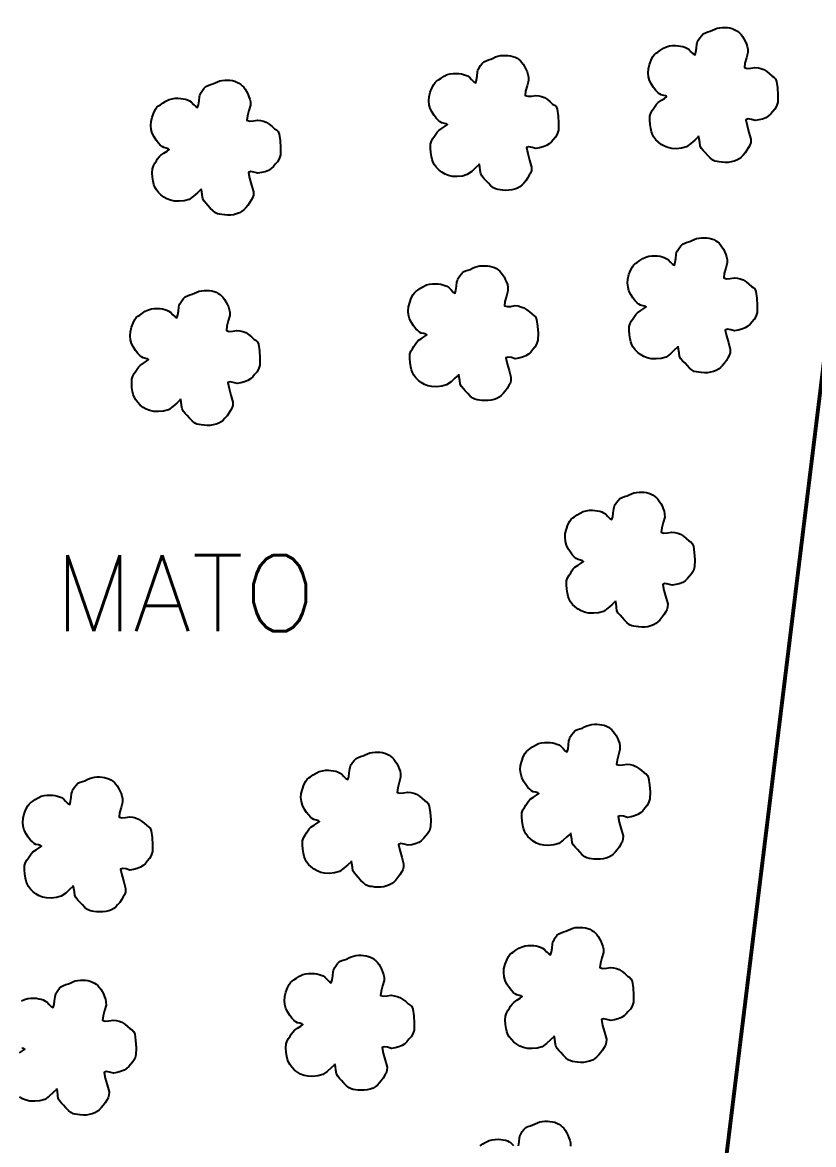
# Model space of a CAD drawing. Extents: x 744412 to 747562, y 7826855 to 7831310.
# Drawn here: x 745405.8 to 745608.4, y 7827838.7 to 7828125.9 of the extents above; entities that cross this region are included whole.
import ezdxf

# ---------------------------------------------------------------- set-up
doc = ezdxf.new("R2010")
doc.units = 0
doc.header["$MEASUREMENT"] = 0
doc.linetypes.add('CONTINUO', pattern=[0])
doc.layers.add('CERCA', color=56, linetype='CONTINUO')
doc.layers.add('TXT_DIVERSOS', color=7, linetype='Continuous')
doc.layers.add('VEGETAÇÃO', color=3, linetype='Continuous', lineweight=25)
doc.styles.add('Simplex', font='simplex.shx')
doc.styles.get("Standard").update_dxf_attribs({"font": 'arial.ttf'})
doc.linetypes.add('CERCA_5000', pattern='A,25,-10,["+",Standard,S=8,R=45,X=-1.5,Y=-4.75],-4.5', length=39.5)

msp = doc.modelspace()

# ---------------------------------------------------------------- linework, layer by layer
at = {"layer": 'CERCA', "linetype": 'CERCA_5000', "const_width": 1}
msp.add_lwpolyline([(745709.9, 7828844.09), (745633.33, 7828220.89), (745570.35, 7827707.98), (745498.36, 7827708.6), (745396.51, 7827706.43), (745236.05, 7827649.1), (745234.05, 7827658.3), (745233.6, 7827725.09), (745244.68, 7827727.8), (745262.76, 7827836.89), (745298.41, 7827968.59), (745313.79, 7828025.26), (745315.77, 7828222.49), (745045.76, 7828681.7), (745342.25, 7828820.56)], dxfattribs=at)
at = {"layer": 'VEGETAÇÃO', "color": 94, "linetype": 'CONTINUO'}
for points in [[(745578.84, 7828096.6), (745577.99, 7828095.82), (745576.98, 7828094.93), (745575.86, 7828094.1), (745574.59, 7828093.75), (745573.31, 7828093.61), (745572.07, 7828093.66), (745571.06, 7828093.88), (745570.16, 7828094.24), (745569.37, 7828094.71), (745568.62, 7828095.27), (745567.98, 7828095.91), (745567.45, 7828096.59), (745567.09, 7828097.25), (745566.83, 7828097.96), (745566.66, 7828098.75), (745566.49, 7828099.81), (745566.41, 7828100.9), (745566.44, 7828101.94), (745566.71, 7828102.71), (745567.07, 7828103.37), (745567.48, 7828103.95), (745567.78, 7828104.48), (745568.13, 7828104.97), (745568.57, 7828105.44), (745569.4, 7828105.99), (745570.19, 7828106.49), (745570.75, 7828106.92), (745570.51, 7828107.1), (745570, 7828107.23), (745569.36, 7828107.37), (745568.92, 7828107.63), (745568.46, 7828108), (745567.99, 7828108.5), (745567.4, 7828109.23), (745566.85, 7828110.09), (745566.38, 7828111.04), (745566.13, 7828112.01), (745566.03, 7828113.02), (745566.09, 7828114.06), (745566.38, 7828115.2), (745566.79, 7828116.28), (745567.25, 7828117.21), (745567.61, 7828117.7), (745568, 7828118.05), (745568.47, 7828118.34), (745569.15, 7828118.83), (745569.9, 7828119.3), (745570.7, 7828119.7), (745571.5, 7828119.9), (745572.28, 7828119.99), (745573.04, 7828120.01), (745573.71, 7828119.98), (745574.33, 7828119.89), (745574.91, 7828119.74), (745575.42, 7828119.58), (745575.9, 7828119.36), (745576.39, 7828119.06), (745576.97, 7828118.42), (745577.53, 7828117.87), (745578.01, 7828117.61), (745578.24, 7828118.36), (745578.39, 7828119.35), (745578.49, 7828120.38), (745578.6, 7828120.83), (745578.72, 7828121.17), (745578.91, 7828121.48), (745579.23, 7828122.01), (745579.64, 7828122.54), (745580.12, 7828123.01), (745580.68, 7828123.28), (745581.29, 7828123.49), (745581.92, 7828123.67), (745582.5, 7828123.96), (745583.08, 7828124.23), (745583.68, 7828124.46), (745584.33, 7828124.57), (745584.99, 7828124.63), (745585.65, 7828124.64), (745586.3, 7828124.6), (745586.93, 7828124.51), (745587.52, 7828124.37), (745588.07, 7828124.16), (745588.58, 7828123.89), (745589.05, 7828123.57), (745589.45, 7828123.22), (745589.83, 7828122.82), (745590.17, 7828122.35), (745590.54, 7828121.75), (745590.88, 7828121.1), (745591.16, 7828120.4), (745591.39, 7828119.77), (745591.53, 7828119.06), (745591.55, 7828118.22), (745591.15, 7828116.85), (745590.79, 7828115.49), (745590.65, 7828114.36), (745591.35, 7828114.16), (745592.31, 7828114.23), (745593.36, 7828114.4), (745594.14, 7828114.31), (745594.89, 7828114.14), (745595.6, 7828113.86), (745596.36, 7828113.35), (745597.08, 7828112.78), (745597.72, 7828112.18), (745598.21, 7828111.91), (745598.6, 7828111.52), (745598.89, 7828110.84), (745599.13, 7828109.17), (745599.24, 7828107.31), (745599.21, 7828105.52), (745598.89, 7828104.5), (745598.44, 7828103.73), (745597.9, 7828103.13), (745597.4, 7828102.51), (745596.83, 7828101.98), (745596.17, 7828101.54), (745595.3, 7828101.2), (745594.37, 7828100.96), (745593.43, 7828100.82), (745592.43, 7828101.08), (745591.6, 7828101.23), (745591.04, 7828101.03), (745591.33, 7828099.55), (745591.83, 7828097.79), (745592.32, 7828096.05), (745592.28, 7828095.16), (745592.07, 7828094.49), (745591.73, 7828093.93), (745591.31, 7828093.21), (745590.83, 7828092.53), (745590.3, 7828091.91), (745589.81, 7828091.4), (745589.29, 7828090.99), (745588.71, 7828090.65), (745588, 7828090.38), (745587.24, 7828090.2), (745586.46, 7828090.09), (745585.69, 7828090.08), (745584.94, 7828090.13), (745584.23, 7828090.23), (745583.65, 7828090.3), (745583.1, 7828090.44), (745582.56, 7828090.7), (745581.9, 7828091.25), (745581.25, 7828091.9), (745580.64, 7828092.59), (745580.12, 7828093.12), (745579.69, 7828093.67), (745579.34, 7828094.29), (745579.2, 7828095.22), (745579.09, 7828096.12), (745578.94, 7828096.86)], [(745522.69, 7828089.46), (745521.83, 7828088.68), (745520.83, 7828087.79), (745519.71, 7828086.96), (745518.44, 7828086.61), (745517.15, 7828086.47), (745515.91, 7828086.52), (745514.91, 7828086.74), (745514.01, 7828087.1), (745513.21, 7828087.57), (745512.47, 7828088.13), (745511.83, 7828088.77), (745511.29, 7828089.45), (745510.93, 7828090.11), (745510.68, 7828090.82), (745510.5, 7828091.61), (745510.33, 7828092.67), (745510.25, 7828093.76), (745510.29, 7828094.8), (745510.55, 7828095.57), (745510.91, 7828096.23), (745511.32, 7828096.81), (745511.63, 7828097.34), (745511.98, 7828097.83), (745512.41, 7828098.3), (745513.25, 7828098.85), (745514.03, 7828099.35), (745514.6, 7828099.78), (745514.35, 7828099.96), (745513.84, 7828100.09), (745513.21, 7828100.23), (745512.76, 7828100.49), (745512.31, 7828100.86), (745511.84, 7828101.36), (745511.25, 7828102.09), (745510.69, 7828102.95), (745510.22, 7828103.9), (745509.97, 7828104.87), (745509.88, 7828105.88), (745509.93, 7828106.92), (745510.23, 7828108.06), (745510.63, 7828109.14), (745511.1, 7828110.07), (745511.45, 7828110.56), (745511.85, 7828110.91), (745512.32, 7828111.2), (745512.99, 7828111.69), (745513.75, 7828112.16), (745514.55, 7828112.56), (745515.34, 7828112.75), (745516.13, 7828112.85), (745516.88, 7828112.87), (745517.56, 7828112.84), (745518.18, 7828112.75), (745518.75, 7828112.6), (745519.26, 7828112.44), (745519.75, 7828112.22), (745520.23, 7828111.92), (745520.82, 7828111.28), (745521.38, 7828110.73), (745521.85, 7828110.47), (745522.09, 7828111.22), (745522.24, 7828112.21), (745522.34, 7828113.24), (745522.44, 7828113.69), (745522.57, 7828114.03), (745522.75, 7828114.34), (745523.08, 7828114.87), (745523.48, 7828115.4), (745523.96, 7828115.87), (745524.53, 7828116.14), (745525.14, 7828116.35), (745525.76, 7828116.53), (745526.34, 7828116.82), (745526.92, 7828117.09), (745527.52, 7828117.32), (745528.17, 7828117.43), (745528.84, 7828117.49), (745529.5, 7828117.5), (745530.15, 7828117.46), (745530.77, 7828117.37), (745531.37, 7828117.23), (745531.92, 7828117.01), (745532.43, 7828116.75), (745532.89, 7828116.43), (745533.3, 7828116.08), (745533.67, 7828115.68), (745534.02, 7828115.21), (745534.39, 7828114.61), (745534.72, 7828113.96), (745535.01, 7828113.26), (745535.24, 7828112.63), (745535.38, 7828111.92), (745535.4, 7828111.08), (745535, 7828109.71), (745534.64, 7828108.35), (745534.5, 7828107.22), (745535.2, 7828107.02), (745536.15, 7828107.09), (745537.21, 7828107.26), (745537.99, 7828107.17), (745538.73, 7828107), (745539.45, 7828106.72), (745540.21, 7828106.21), (745540.92, 7828105.64), (745541.56, 7828105.04), (745542.05, 7828104.77), (745542.44, 7828104.38), (745542.74, 7828103.7), (745542.97, 7828102.03), (745543.09, 7828100.17), (745543.05, 7828098.38), (745542.74, 7828097.36), (745542.29, 7828096.59), (745541.75, 7828095.99), (745541.24, 7828095.37), (745540.67, 7828094.84), (745540.01, 7828094.4), (745539.15, 7828094.06), (745538.22, 7828093.82), (745537.28, 7828093.67), (745536.28, 7828093.94), (745535.44, 7828094.09), (745534.89, 7828093.89), (745535.18, 7828092.41), (745535.67, 7828090.65), (745536.16, 7828088.91), (745536.13, 7828088.02), (745535.92, 7828087.35), (745535.58, 7828086.79), (745535.16, 7828086.07), (745534.67, 7828085.39), (745534.14, 7828084.77), (745533.65, 7828084.26), (745533.13, 7828083.84), (745532.56, 7828083.51), (745531.85, 7828083.24), (745531.09, 7828083.06), (745530.31, 7828082.95), (745529.54, 7828082.94), (745528.79, 7828082.99), (745528.08, 7828083.09), (745527.5, 7828083.16), (745526.95, 7828083.3), (745526.4, 7828083.56), (745525.75, 7828084.11), (745525.1, 7828084.76), (745524.49, 7828085.45), (745523.97, 7828085.98), (745523.53, 7828086.53), (745523.18, 7828087.14), (745523.04, 7828088.08), (745522.94, 7828088.98), (745522.78, 7828089.72)], [(745451.49, 7828083.12), (745450.63, 7828082.34), (745449.62, 7828081.44), (745448.5, 7828080.61), (745447.23, 7828080.27), (745445.95, 7828080.13), (745444.71, 7828080.18), (745443.7, 7828080.39), (745442.81, 7828080.75), (745442.01, 7828081.23), (745441.26, 7828081.79), (745440.62, 7828082.42), (745440.09, 7828083.11), (745439.73, 7828083.76), (745439.47, 7828084.47), (745439.3, 7828085.27), (745439.13, 7828086.32), (745439.05, 7828087.41), (745439.08, 7828088.45), (745439.35, 7828089.22), (745439.71, 7828089.89), (745440.12, 7828090.47), (745440.42, 7828091), (745440.77, 7828091.49), (745441.21, 7828091.96), (745442.04, 7828092.5), (745442.83, 7828093.01), (745443.39, 7828093.44), (745443.15, 7828093.61), (745442.64, 7828093.74), (745442, 7828093.88), (745441.56, 7828094.14), (745441.1, 7828094.51), (745440.63, 7828095.01), (745440.04, 7828095.75), (745439.49, 7828096.6), (745439.02, 7828097.55), (745438.77, 7828098.52), (745438.67, 7828099.53), (745438.73, 7828100.57), (745439.02, 7828101.71), (745439.43, 7828102.79), (745439.89, 7828103.72), (745440.25, 7828104.21), (745440.64, 7828104.56), (745441.11, 7828104.85), (745441.79, 7828105.34), (745442.54, 7828105.81), (745443.34, 7828106.21), (745444.14, 7828106.41), (745444.92, 7828106.51), (745445.68, 7828106.52), (745446.35, 7828106.49), (745446.97, 7828106.4), (745447.55, 7828106.26), (745448.06, 7828106.09), (745448.55, 7828105.87), (745449.03, 7828105.57), (745449.61, 7828104.93), (745450.17, 7828104.39), (745450.65, 7828104.13), (745450.88, 7828104.87), (745451.03, 7828105.86), (745451.13, 7828106.89), (745451.24, 7828107.34), (745451.36, 7828107.68), (745451.55, 7828107.99), (745451.87, 7828108.52), (745452.28, 7828109.05), (745452.76, 7828109.53), (745453.32, 7828109.8), (745453.93, 7828110), (745454.56, 7828110.19), (745455.14, 7828110.47), (745455.72, 7828110.74), (745456.32, 7828110.97), (745456.97, 7828111.09), (745457.63, 7828111.15), (745458.3, 7828111.15), (745458.94, 7828111.11), (745459.57, 7828111.03), (745460.17, 7828110.88), (745460.71, 7828110.67), (745461.22, 7828110.4), (745461.69, 7828110.08), (745462.09, 7828109.73), (745462.47, 7828109.33), (745462.82, 7828108.86), (745463.18, 7828108.27), (745463.52, 7828107.61), (745463.8, 7828106.91), (745464.03, 7828106.28), (745464.17, 7828105.58), (745464.19, 7828104.74), (745463.79, 7828103.36), (745463.43, 7828102), (745463.29, 7828100.87), (745464, 7828100.67), (745464.95, 7828100.74), (745466, 7828100.91), (745466.79, 7828100.82), (745467.53, 7828100.65), (745468.24, 7828100.37), (745469, 7828099.87), (745469.72, 7828099.29), (745470.36, 7828098.7), (745470.85, 7828098.43), (745471.24, 7828098.03), (745471.53, 7828097.36), (745471.77, 7828095.68), (745471.88, 7828093.82), (745471.85, 7828092.03), (745471.53, 7828091.02), (745471.08, 7828090.25), (745470.54, 7828089.65), (745470.04, 7828089.03), (745469.47, 7828088.5), (745468.81, 7828088.06), (745467.94, 7828087.72), (745467.01, 7828087.47), (745466.08, 7828087.33), (745465.08, 7828087.6), (745464.24, 7828087.74), (745463.68, 7828087.54), (745463.97, 7828086.06), (745464.47, 7828084.3), (745464.96, 7828082.56), (745464.92, 7828081.68), (745464.71, 7828081), (745464.37, 7828080.44), (745463.95, 7828079.73), (745463.47, 7828079.04), (745462.94, 7828078.42), (745462.45, 7828077.92), (745461.93, 7828077.5), (745461.35, 7828077.16), (745460.64, 7828076.9), (745459.88, 7828076.71), (745459.1, 7828076.61), (745458.33, 7828076.59), (745457.58, 7828076.64), (745456.87, 7828076.74), (745456.29, 7828076.81), (745455.74, 7828076.95), (745455.2, 7828077.22), (745454.54, 7828077.77), (745453.9, 7828078.41), (745453.28, 7828079.1), (745452.76, 7828079.63), (745452.33, 7828080.19), (745451.98, 7828080.8), (745451.84, 7828081.73), (745451.73, 7828082.63), (745451.58, 7828083.37)], [(745573.56, 7828042.77), (745572.7, 7828041.99), (745571.7, 7828041.1), (745570.58, 7828040.27), (745569.31, 7828039.92), (745568.02, 7828039.78), (745566.79, 7828039.83), (745565.78, 7828040.05), (745564.88, 7828040.41), (745564.08, 7828040.88), (745563.34, 7828041.44), (745562.7, 7828042.08), (745562.17, 7828042.76), (745561.8, 7828043.41), (745561.55, 7828044.13), (745561.37, 7828044.92), (745561.21, 7828045.98), (745561.13, 7828047.07), (745561.16, 7828048.11), (745561.43, 7828048.88), (745561.78, 7828049.54), (745562.19, 7828050.12), (745562.5, 7828050.65), (745562.85, 7828051.14), (745563.28, 7828051.61), (745564.12, 7828052.16), (745564.91, 7828052.66), (745565.47, 7828053.09), (745565.22, 7828053.27), (745564.72, 7828053.4), (745564.08, 7828053.53), (745563.63, 7828053.8), (745563.18, 7828054.17), (745562.71, 7828054.67), (745562.12, 7828055.4), (745561.56, 7828056.26), (745561.1, 7828057.2), (745560.85, 7828058.18), (745560.75, 7828059.19), (745560.81, 7828060.23), (745561.1, 7828061.37), (745561.51, 7828062.45), (745561.97, 7828063.38), (745562.32, 7828063.87), (745562.72, 7828064.21), (745563.19, 7828064.5), (745563.87, 7828065), (745564.62, 7828065.47), (745565.42, 7828065.87), (745566.21, 7828066.06), (745567, 7828066.16), (745567.76, 7828066.18), (745568.43, 7828066.15), (745569.05, 7828066.06), (745569.63, 7828065.91), (745570.14, 7828065.75), (745570.62, 7828065.52), (745571.1, 7828065.23), (745571.69, 7828064.59), (745572.25, 7828064.04), (745572.72, 7828063.78), (745572.96, 7828064.52), (745573.11, 7828065.52), (745573.21, 7828066.55), (745573.31, 7828066.99), (745573.44, 7828067.34), (745573.62, 7828067.65), (745573.95, 7828068.18), (745574.35, 7828068.7), (745574.83, 7828069.18), (745575.4, 7828069.45), (745576.01, 7828069.66), (745576.64, 7828069.84), (745577.21, 7828070.13), (745577.8, 7828070.39), (745578.39, 7828070.62), (745579.05, 7828070.74), (745579.71, 7828070.8), (745580.37, 7828070.8), (745581.02, 7828070.77), (745581.65, 7828070.68), (745582.24, 7828070.54), (745582.79, 7828070.32), (745583.3, 7828070.05), (745583.76, 7828069.73), (745584.17, 7828069.39), (745584.54, 7828068.99), (745584.89, 7828068.51), (745585.26, 7828067.92), (745585.59, 7828067.26), (745585.88, 7828066.56), (745586.11, 7828065.94), (745586.25, 7828065.23), (745586.27, 7828064.39), (745585.87, 7828063.01), (745585.51, 7828061.66), (745585.37, 7828060.52), (745586.07, 7828060.33), (745587.03, 7828060.39), (745588.08, 7828060.57), (745588.86, 7828060.48), (745589.61, 7828060.31), (745590.32, 7828060.03), (745591.08, 7828059.52), (745591.79, 7828058.95), (745592.43, 7828058.35), (745592.93, 7828058.08), (745593.32, 7828057.69), (745593.61, 7828057.01), (745593.85, 7828055.34), (745593.96, 7828053.48), (745593.92, 7828051.69), (745593.61, 7828050.67), (745593.16, 7828049.9), (745592.62, 7828049.3), (745592.12, 7828048.68), (745591.54, 7828048.15), (745590.88, 7828047.71), (745590.02, 7828047.37), (745589.09, 7828047.13), (745588.15, 7828046.98), (745587.15, 7828047.25), (745586.31, 7828047.4), (745585.76, 7828047.19), (745586.05, 7828045.72), (745586.54, 7828043.96), (745587.04, 7828042.22), (745587, 7828041.33), (745586.79, 7828040.66), (745586.45, 7828040.1), (745586.03, 7828039.38), (745585.54, 7828038.7), (745585.01, 7828038.08), (745584.53, 7828037.57), (745584.01, 7828037.15), (745583.43, 7828036.81), (745582.72, 7828036.55), (745581.96, 7828036.37), (745581.18, 7828036.26), (745580.41, 7828036.25), (745579.66, 7828036.3), (745578.95, 7828036.4), (745578.37, 7828036.46), (745577.82, 7828036.61), (745577.28, 7828036.87), (745576.62, 7828037.42), (745575.97, 7828038.07), (745575.36, 7828038.75), (745574.84, 7828039.29), (745574.4, 7828039.84), (745574.05, 7828040.45), (745573.92, 7828041.38), (745573.81, 7828042.29), (745573.66, 7828043.03)], [(745517.41, 7828035.63), (745516.55, 7828034.85), (745515.54, 7828033.96), (745514.42, 7828033.13), (745513.16, 7828032.78), (745511.87, 7828032.64), (745510.63, 7828032.69), (745509.62, 7828032.91), (745508.73, 7828033.26), (745507.93, 7828033.74), (745507.19, 7828034.3), (745506.54, 7828034.94), (745506.01, 7828035.62), (745505.65, 7828036.27), (745505.39, 7828036.98), (745505.22, 7828037.78), (745505.05, 7828038.84), (745504.97, 7828039.93), (745505.01, 7828040.97), (745505.27, 7828041.74), (745505.63, 7828042.4), (745506.04, 7828042.98), (745506.35, 7828043.51), (745506.7, 7828044), (745507.13, 7828044.47), (745507.97, 7828045.02), (745508.75, 7828045.52), (745509.31, 7828045.95), (745509.07, 7828046.13), (745508.56, 7828046.26), (745507.92, 7828046.39), (745507.48, 7828046.66), (745507.03, 7828047.03), (745506.55, 7828047.53), (745505.97, 7828048.26), (745505.41, 7828049.12), (745504.94, 7828050.06), (745504.69, 7828051.04), (745504.59, 7828052.05), (745504.65, 7828053.09), (745504.95, 7828054.23), (745505.35, 7828055.3), (745505.81, 7828056.24), (745506.17, 7828056.73), (745506.56, 7828057.07), (745507.04, 7828057.36), (745507.71, 7828057.86), (745508.46, 7828058.32), (745509.26, 7828058.73), (745510.06, 7828058.92), (745510.85, 7828059.02), (745511.6, 7828059.04), (745512.27, 7828059.01), (745512.9, 7828058.91), (745513.47, 7828058.77), (745513.98, 7828058.61), (745514.47, 7828058.38), (745514.95, 7828058.09), (745515.54, 7828057.44), (745516.09, 7828056.9), (745516.57, 7828056.64), (745516.81, 7828057.38), (745516.95, 7828058.38), (745517.06, 7828059.4), (745517.16, 7828059.85), (745517.29, 7828060.2), (745517.47, 7828060.51), (745517.79, 7828061.04), (745518.2, 7828061.56), (745518.68, 7828062.04), (745519.25, 7828062.31), (745519.85, 7828062.52), (745520.48, 7828062.7), (745521.06, 7828062.98), (745521.64, 7828063.25), (745522.24, 7828063.48), (745522.89, 7828063.6), (745523.55, 7828063.66), (745524.22, 7828063.66), (745524.87, 7828063.63), (745525.49, 7828063.54), (745526.09, 7828063.4), (745526.64, 7828063.18), (745527.14, 7828062.91), (745527.61, 7828062.59), (745528.02, 7828062.25), (745528.39, 7828061.85), (745528.74, 7828061.37), (745529.11, 7828060.78), (745529.44, 7828060.12), (745529.73, 7828059.42), (745529.96, 7828058.8), (745530.09, 7828058.09), (745530.11, 7828057.25), (745529.71, 7828055.87), (745529.35, 7828054.52), (745529.21, 7828053.38), (745529.92, 7828053.19), (745530.87, 7828053.25), (745531.92, 7828053.43), (745532.71, 7828053.34), (745533.45, 7828053.16), (745534.17, 7828052.89), (745534.93, 7828052.38), (745535.64, 7828051.81), (745536.28, 7828051.21), (745536.77, 7828050.94), (745537.16, 7828050.55), (745537.45, 7828049.87), (745537.69, 7828048.2), (745537.81, 7828046.34), (745537.77, 7828044.55), (745537.46, 7828043.53), (745537.01, 7828042.76), (745536.46, 7828042.16), (745535.96, 7828041.54), (745535.39, 7828041.01), (745534.73, 7828040.57), (745533.86, 7828040.23), (745532.94, 7828039.99), (745532, 7828039.84), (745531, 7828040.11), (745530.16, 7828040.26), (745529.6, 7828040.05), (745529.9, 7828038.57), (745530.39, 7828036.82), (745530.88, 7828035.08), (745530.84, 7828034.19), (745530.64, 7828033.52), (745530.3, 7828032.96), (745529.88, 7828032.24), (745529.39, 7828031.56), (745528.86, 7828030.93), (745528.37, 7828030.43), (745527.85, 7828030.01), (745527.28, 7828029.67), (745526.57, 7828029.41), (745525.81, 7828029.23), (745525.03, 7828029.12), (745524.25, 7828029.11), (745523.5, 7828029.16), (745522.79, 7828029.26), (745522.21, 7828029.32), (745521.67, 7828029.47), (745521.12, 7828029.73), (745520.47, 7828030.28), (745519.82, 7828030.93), (745519.2, 7828031.61), (745518.69, 7828032.15), (745518.25, 7828032.7), (745517.9, 7828033.31), (745517.76, 7828034.24), (745517.65, 7828035.15), (745517.5, 7828035.89)], [(745446.2, 7828029.29), (745445.34, 7828028.5), (745444.34, 7828027.61), (745443.22, 7828026.78), (745441.95, 7828026.43), (745440.66, 7828026.3), (745439.43, 7828026.34), (745438.42, 7828026.56), (745437.52, 7828026.92), (745436.72, 7828027.39), (745435.98, 7828027.96), (745435.34, 7828028.59), (745434.81, 7828029.28), (745434.45, 7828029.93), (745434.19, 7828030.64), (745434.02, 7828031.44), (745433.85, 7828032.49), (745433.77, 7828033.58), (745433.8, 7828034.62), (745434.07, 7828035.39), (745434.43, 7828036.05), (745434.84, 7828036.64), (745435.14, 7828037.16), (745435.49, 7828037.65), (745435.93, 7828038.12), (745436.76, 7828038.67), (745437.55, 7828039.18), (745438.11, 7828039.6), (745437.86, 7828039.78), (745437.36, 7828039.91), (745436.72, 7828040.05), (745436.27, 7828040.31), (745435.82, 7828040.68), (745435.35, 7828041.18), (745434.76, 7828041.91), (745434.21, 7828042.77), (745433.74, 7828043.72), (745433.49, 7828044.69), (745433.39, 7828045.7), (745433.45, 7828046.74), (745433.74, 7828047.88), (745434.15, 7828048.96), (745434.61, 7828049.89), (745434.96, 7828050.38), (745435.36, 7828050.73), (745435.83, 7828051.02), (745436.51, 7828051.51), (745437.26, 7828051.98), (745438.06, 7828052.38), (745438.85, 7828052.58), (745439.64, 7828052.68), (745440.4, 7828052.69), (745441.07, 7828052.66), (745441.69, 7828052.57), (745442.27, 7828052.43), (745442.78, 7828052.26), (745443.26, 7828052.04), (745443.74, 7828051.74), (745444.33, 7828051.1), (745444.89, 7828050.55), (745445.37, 7828050.29), (745445.6, 7828051.04), (745445.75, 7828052.03), (745445.85, 7828053.06), (745445.95, 7828053.51), (745446.08, 7828053.85), (745446.26, 7828054.16), (745446.59, 7828054.69), (745447, 7828055.22), (745447.47, 7828055.7), (745448.04, 7828055.96), (745448.65, 7828056.17), (745449.28, 7828056.36), (745449.85, 7828056.64), (745450.44, 7828056.91), (745451.04, 7828057.14), (745451.69, 7828057.26), (745452.35, 7828057.31), (745453.01, 7828057.32), (745453.66, 7828057.28), (745454.29, 7828057.19), (745454.88, 7828057.05), (745455.43, 7828056.84), (745455.94, 7828056.57), (745456.4, 7828056.25), (745456.81, 7828055.9), (745457.18, 7828055.5), (745457.53, 7828055.03), (745457.9, 7828054.43), (745458.24, 7828053.78), (745458.52, 7828053.08), (745458.75, 7828052.45), (745458.89, 7828051.74), (745458.91, 7828050.91), (745458.51, 7828049.53), (745458.15, 7828048.17), (745458.01, 7828047.04), (745458.71, 7828046.84), (745459.67, 7828046.91), (745460.72, 7828047.08), (745461.5, 7828046.99), (745462.25, 7828046.82), (745462.96, 7828046.54), (745463.72, 7828046.04), (745464.44, 7828045.46), (745465.08, 7828044.87), (745465.57, 7828044.6), (745465.96, 7828044.2), (745466.25, 7828043.53), (745466.49, 7828041.85), (745466.6, 7828039.99), (745466.57, 7828038.2), (745466.25, 7828037.18), (745465.8, 7828036.41), (745465.26, 7828035.81), (745464.76, 7828035.19), (745464.19, 7828034.66), (745463.52, 7828034.23), (745462.66, 7828033.88), (745461.73, 7828033.64), (745460.79, 7828033.5), (745459.79, 7828033.76), (745458.95, 7828033.91), (745458.4, 7828033.71), (745458.69, 7828032.23), (745459.18, 7828030.47), (745459.68, 7828028.73), (745459.64, 7828027.85), (745459.43, 7828027.17), (745459.09, 7828026.61), (745458.67, 7828025.89), (745458.18, 7828025.21), (745457.65, 7828024.59), (745457.17, 7828024.09), (745456.65, 7828023.67), (745456.07, 7828023.33), (745455.36, 7828023.07), (745454.6, 7828022.88), (745453.82, 7828022.77), (745453.05, 7828022.76), (745452.3, 7828022.81), (745451.59, 7828022.91), (745451.01, 7828022.98), (745450.46, 7828023.12), (745449.92, 7828023.38), (745449.26, 7828023.93), (745448.61, 7828024.58), (745448, 7828025.27), (745447.48, 7828025.8), (745447.04, 7828026.36), (745446.69, 7828026.97), (745446.56, 7828027.9), (745446.45, 7828028.8), (745446.3, 7828029.54)], [(745557.53, 7827977.65), (745556.67, 7827976.87), (745555.67, 7827975.97), (745554.55, 7827975.14), (745553.28, 7827974.8), (745551.99, 7827974.66), (745550.76, 7827974.7), (745549.75, 7827974.92), (745548.85, 7827975.28), (745548.05, 7827975.76), (745547.31, 7827976.32), (745546.67, 7827976.95), (745546.14, 7827977.64), (745545.78, 7827978.29), (745545.52, 7827979), (745545.35, 7827979.8), (745545.18, 7827980.85), (745545.1, 7827981.94), (745545.13, 7827982.98), (745545.4, 7827983.75), (745545.76, 7827984.42), (745546.17, 7827985), (745546.47, 7827985.53), (745546.82, 7827986.02), (745547.26, 7827986.49), (745548.09, 7827987.03), (745548.88, 7827987.54), (745549.44, 7827987.97), (745549.19, 7827988.14), (745548.69, 7827988.27), (745548.05, 7827988.41), (745547.6, 7827988.67), (745547.15, 7827989.04), (745546.68, 7827989.54), (745546.09, 7827990.28), (745545.54, 7827991.13), (745545.07, 7827992.08), (745544.82, 7827993.05), (745544.72, 7827994.06), (745544.78, 7827995.1), (745545.07, 7827996.24), (745545.48, 7827997.32), (745545.94, 7827998.25), (745546.29, 7827998.74), (745546.69, 7827999.09), (745547.16, 7827999.38), (745547.84, 7827999.87), (745548.59, 7828000.34), (745549.39, 7828000.74), (745550.18, 7828000.94), (745550.97, 7828001.04), (745551.73, 7828001.05), (745552.4, 7828001.02), (745553.02, 7828000.93), (745553.6, 7828000.79), (745554.11, 7828000.62), (745554.59, 7828000.4), (745555.07, 7828000.1), (745555.66, 7827999.46), (745556.22, 7827998.92), (745556.7, 7827998.66), (745556.93, 7827999.4), (745557.08, 7828000.39), (745557.18, 7828001.42), (745557.28, 7828001.87), (745557.41, 7828002.21), (745557.59, 7828002.52), (745557.92, 7828003.05), (745558.33, 7828003.58), (745558.8, 7828004.06), (745559.37, 7828004.32), (745559.98, 7828004.53), (745560.61, 7828004.72), (745561.18, 7828005), (745561.77, 7828005.27), (745562.37, 7828005.5), (745563.02, 7828005.62), (745563.68, 7828005.68), (745564.34, 7828005.68), (745564.99, 7828005.64), (745565.62, 7828005.56), (745566.21, 7828005.41), (745566.76, 7828005.2), (745567.27, 7828004.93), (745567.73, 7828004.61), (745568.14, 7828004.26), (745568.51, 7828003.86), (745568.86, 7828003.39), (745569.23, 7828002.8), (745569.57, 7828002.14), (745569.85, 7828001.44), (745570.08, 7828000.81), (745570.22, 7828000.11), (745570.24, 7827999.27), (745569.84, 7827997.89), (745569.48, 7827996.53), (745569.34, 7827995.4), (745570.04, 7827995.2), (745571, 7827995.27), (745572.05, 7827995.44), (745572.83, 7827995.35), (745573.58, 7827995.18), (745574.29, 7827994.9), (745575.05, 7827994.4), (745575.77, 7827993.82), (745576.41, 7827993.23), (745576.9, 7827992.96), (745577.29, 7827992.56), (745577.58, 7827991.89), (745577.82, 7827990.21), (745577.93, 7827988.35), (745577.9, 7827986.56), (745577.58, 7827985.54), (745577.13, 7827984.78), (745576.59, 7827984.18), (745576.09, 7827983.56), (745575.52, 7827983.02), (745574.85, 7827982.59), (745573.99, 7827982.24), (745573.06, 7827982), (745572.12, 7827981.86), (745571.12, 7827982.13), (745570.28, 7827982.27), (745569.73, 7827982.07), (745570.02, 7827980.59), (745570.52, 7827978.83), (745571.01, 7827977.09), (745570.97, 7827976.21), (745570.76, 7827975.53), (745570.42, 7827974.97), (745570, 7827974.26), (745569.51, 7827973.57), (745568.98, 7827972.95), (745568.5, 7827972.45), (745567.98, 7827972.03), (745567.4, 7827971.69), (745566.69, 7827971.43), (745565.93, 7827971.24), (745565.15, 7827971.14), (745564.38, 7827971.12), (745563.63, 7827971.17), (745562.92, 7827971.27), (745562.34, 7827971.34), (745561.79, 7827971.48), (745561.25, 7827971.75), (745560.59, 7827972.3), (745559.94, 7827972.94), (745559.33, 7827973.63), (745558.81, 7827974.16), (745558.37, 7827974.72), (745558.03, 7827975.33), (745557.89, 7827976.26), (745557.78, 7827977.16), (745557.63, 7827977.9)], [(745546.09, 7827918.22), (745545.23, 7827917.44), (745544.23, 7827916.55), (745543.11, 7827915.72), (745541.84, 7827915.37), (745540.55, 7827915.23), (745539.32, 7827915.28), (745538.31, 7827915.49), (745537.41, 7827915.85), (745536.61, 7827916.33), (745535.87, 7827916.89), (745535.23, 7827917.52), (745534.7, 7827918.21), (745534.34, 7827918.86), (745534.08, 7827919.57), (745533.91, 7827920.37), (745533.74, 7827921.43), (745533.66, 7827922.52), (745533.69, 7827923.56), (745533.96, 7827924.33), (745534.32, 7827924.99), (745534.73, 7827925.57), (745535.03, 7827926.1), (745535.38, 7827926.59), (745535.82, 7827927.06), (745536.65, 7827927.6), (745537.44, 7827928.11), (745538, 7827928.54), (745537.75, 7827928.72), (745537.25, 7827928.84), (745536.61, 7827928.98), (745536.16, 7827929.25), (745535.71, 7827929.62), (745535.24, 7827930.11), (745534.65, 7827930.85), (745534.1, 7827931.71), (745533.63, 7827932.65), (745533.38, 7827933.62), (745533.28, 7827934.64), (745533.34, 7827935.68), (745533.63, 7827936.82), (745534.04, 7827937.89), (745534.5, 7827938.82), (745534.85, 7827939.31), (745535.25, 7827939.66), (745535.72, 7827939.95), (745536.4, 7827940.44), (745537.15, 7827940.91), (745537.95, 7827941.31), (745538.74, 7827941.51), (745539.53, 7827941.61), (745540.29, 7827941.63), (745540.96, 7827941.59), (745541.58, 7827941.5), (745542.16, 7827941.36), (745542.67, 7827941.2), (745543.15, 7827940.97), (745543.63, 7827940.68), (745544.22, 7827940.03), (745544.78, 7827939.49), (745545.26, 7827939.23), (745545.49, 7827939.97), (745545.64, 7827940.97), (745545.74, 7827941.99), (745545.84, 7827942.44), (745545.97, 7827942.78), (745546.15, 7827943.1), (745546.48, 7827943.62), (745546.89, 7827944.15), (745547.36, 7827944.63), (745547.93, 7827944.9), (745548.54, 7827945.11), (745549.17, 7827945.29), (745549.75, 7827945.57), (745550.33, 7827945.84), (745550.93, 7827946.07), (745551.58, 7827946.19), (745552.24, 7827946.25), (745552.9, 7827946.25), (745553.55, 7827946.22), (745554.18, 7827946.13), (745554.77, 7827945.99), (745555.32, 7827945.77), (745555.83, 7827945.5), (745556.29, 7827945.18), (745556.7, 7827944.84), (745557.07, 7827944.43), (745557.42, 7827943.96), (745557.79, 7827943.37), (745558.13, 7827942.71), (745558.41, 7827942.01), (745558.64, 7827941.38), (745558.78, 7827940.68), (745558.8, 7827939.84), (745558.4, 7827938.46), (745558.04, 7827937.1), (745557.9, 7827935.97), (745558.6, 7827935.77), (745559.56, 7827935.84), (745560.61, 7827936.01), (745561.39, 7827935.93), (745562.14, 7827935.75), (745562.85, 7827935.47), (745563.61, 7827934.97), (745564.33, 7827934.39), (745564.97, 7827933.8), (745565.46, 7827933.53), (745565.85, 7827933.14), (745566.14, 7827932.46), (745566.38, 7827930.79), (745566.49, 7827928.92), (745566.46, 7827927.13), (745566.14, 7827926.12), (745565.69, 7827925.35), (745565.15, 7827924.75), (745564.65, 7827924.13), (745564.08, 7827923.6), (745563.41, 7827923.16), (745562.55, 7827922.82), (745561.62, 7827922.57), (745560.68, 7827922.43), (745559.68, 7827922.7), (745558.84, 7827922.85), (745558.29, 7827922.64), (745558.58, 7827921.16), (745559.08, 7827919.41), (745559.57, 7827917.67), (745559.53, 7827916.78), (745559.32, 7827916.11), (745558.98, 7827915.55), (745558.56, 7827914.83), (745558.07, 7827914.15), (745557.54, 7827913.52), (745557.06, 7827913.02), (745556.54, 7827912.6), (745555.96, 7827912.26), (745555.25, 7827912), (745554.49, 7827911.82), (745553.71, 7827911.71), (745552.94, 7827911.69), (745552.19, 7827911.74), (745551.48, 7827911.84), (745550.9, 7827911.91), (745550.35, 7827912.06), (745549.81, 7827912.32), (745549.15, 7827912.87), (745548.5, 7827913.52), (745547.89, 7827914.2), (745547.37, 7827914.74), (745546.93, 7827915.29), (745546.59, 7827915.9), (745546.45, 7827916.83), (745546.34, 7827917.73), (745546.19, 7827918.48)], [(745489.94, 7827911.08), (745489.08, 7827910.3), (745488.08, 7827909.41), (745486.95, 7827908.57), (745485.69, 7827908.23), (745484.4, 7827908.09), (745483.16, 7827908.14), (745482.16, 7827908.35), (745481.26, 7827908.71), (745480.46, 7827909.19), (745479.72, 7827909.75), (745479.07, 7827910.38), (745478.54, 7827911.07), (745478.18, 7827911.72), (745477.92, 7827912.43), (745477.75, 7827913.23), (745477.58, 7827914.29), (745477.5, 7827915.38), (745477.54, 7827916.42), (745477.8, 7827917.19), (745478.16, 7827917.85), (745478.57, 7827918.43), (745478.88, 7827918.96), (745479.23, 7827919.45), (745479.66, 7827919.92), (745480.5, 7827920.46), (745481.28, 7827920.97), (745481.84, 7827921.4), (745481.6, 7827921.58), (745481.09, 7827921.7), (745480.45, 7827921.84), (745480.01, 7827922.11), (745479.56, 7827922.47), (745479.09, 7827922.97), (745478.5, 7827923.71), (745477.94, 7827924.57), (745477.47, 7827925.51), (745477.22, 7827926.48), (745477.12, 7827927.5), (745477.18, 7827928.54), (745477.48, 7827929.68), (745477.88, 7827930.75), (745478.35, 7827931.68), (745478.7, 7827932.17), (745479.1, 7827932.52), (745479.57, 7827932.81), (745480.24, 7827933.3), (745481, 7827933.77), (745481.79, 7827934.17), (745482.59, 7827934.37), (745483.38, 7827934.47), (745484.13, 7827934.49), (745484.8, 7827934.45), (745485.43, 7827934.36), (745486, 7827934.22), (745486.51, 7827934.05), (745487, 7827933.83), (745487.48, 7827933.54), (745488.07, 7827932.89), (745488.62, 7827932.35), (745489.1, 7827932.09), (745489.34, 7827932.83), (745489.49, 7827933.83), (745489.59, 7827934.85), (745489.69, 7827935.3), (745489.82, 7827935.64), (745490, 7827935.96), (745490.33, 7827936.48), (745490.73, 7827937.01), (745491.21, 7827937.49), (745491.78, 7827937.76), (745492.39, 7827937.97), (745493.01, 7827938.15), (745493.59, 7827938.43), (745494.17, 7827938.7), (745494.77, 7827938.93), (745495.42, 7827939.05), (745496.09, 7827939.11), (745496.75, 7827939.11), (745497.4, 7827939.08), (745498.02, 7827938.99), (745498.62, 7827938.84), (745499.17, 7827938.63), (745499.67, 7827938.36), (745500.14, 7827938.04), (745500.55, 7827937.7), (745500.92, 7827937.29), (745501.27, 7827936.82), (745501.64, 7827936.23), (745501.97, 7827935.57), (745502.26, 7827934.87), (745502.49, 7827934.24), (745502.62, 7827933.54), (745502.64, 7827932.7), (745502.25, 7827931.32), (745501.89, 7827929.96), (745501.75, 7827928.83), (745502.45, 7827928.63), (745503.4, 7827928.7), (745504.46, 7827928.87), (745505.24, 7827928.79), (745505.98, 7827928.61), (745506.7, 7827928.33), (745507.46, 7827927.83), (745508.17, 7827927.25), (745508.81, 7827926.66), (745509.3, 7827926.39), (745509.69, 7827926), (745509.98, 7827925.32), (745510.22, 7827923.65), (745510.34, 7827921.78), (745510.3, 7827919.99), (745509.99, 7827918.98), (745509.54, 7827918.21), (745508.99, 7827917.61), (745508.49, 7827916.99), (745507.92, 7827916.46), (745507.26, 7827916.02), (745506.39, 7827915.68), (745505.47, 7827915.43), (745504.53, 7827915.29), (745503.53, 7827915.56), (745502.69, 7827915.7), (745502.13, 7827915.5), (745502.43, 7827914.02), (745502.92, 7827912.26), (745503.41, 7827910.53), (745503.38, 7827909.64), (745503.17, 7827908.97), (745502.83, 7827908.41), (745502.41, 7827907.69), (745501.92, 7827907.01), (745501.39, 7827906.38), (745500.9, 7827905.88), (745500.38, 7827905.46), (745499.81, 7827905.12), (745499.1, 7827904.86), (745498.34, 7827904.68), (745497.56, 7827904.57), (745496.78, 7827904.55), (745496.03, 7827904.6), (745495.33, 7827904.7), (745494.75, 7827904.77), (745494.2, 7827904.92), (745493.65, 7827905.18), (745493, 7827905.73), (745492.35, 7827906.38), (745491.74, 7827907.06), (745491.22, 7827907.6), (745490.78, 7827908.15), (745490.43, 7827908.76), (745490.29, 7827909.69), (745490.18, 7827910.59), (745490.03, 7827911.34)], [(745418.73, 7827904.73), (745417.87, 7827903.95), (745416.87, 7827903.06), (745415.75, 7827902.23), (745414.48, 7827901.88), (745413.19, 7827901.74), (745411.96, 7827901.79), (745410.95, 7827902.01), (745410.05, 7827902.37), (745409.26, 7827902.84), (745408.51, 7827903.4), (745407.87, 7827904.04), (745407.34, 7827904.72), (745406.98, 7827905.38), (745406.72, 7827906.09), (745406.55, 7827906.88), (745406.38, 7827907.94), (745406.3, 7827909.03), (745406.33, 7827910.07), (745406.6, 7827910.84), (745406.96, 7827911.5), (745407.37, 7827912.08), (745407.67, 7827912.61), (745408.02, 7827913.1), (745408.46, 7827913.57), (745409.29, 7827914.12), (745410.08, 7827914.62), (745410.64, 7827915.05), (745410.4, 7827915.23), (745409.89, 7827915.36), (745409.25, 7827915.5), (745408.8, 7827915.76), (745408.35, 7827916.13), (745407.88, 7827916.63), (745407.29, 7827917.36), (745406.74, 7827918.22), (745406.27, 7827919.17), (745406.02, 7827920.14), (745405.92, 7827921.15), (745405.98, 7827922.19), (745406.27, 7827923.33), (745406.68, 7827924.41), (745407.14, 7827925.34), (745407.49, 7827925.83), (745407.89, 7827926.17), (745408.36, 7827926.47), (745409.04, 7827926.96), (745409.79, 7827927.43), (745410.59, 7827927.83), (745411.39, 7827928.02), (745412.17, 7827928.12), (745412.93, 7827928.14), (745413.6, 7827928.11), (745414.22, 7827928.02), (745414.8, 7827927.87), (745415.31, 7827927.71), (745415.79, 7827927.48), (745416.28, 7827927.19), (745416.86, 7827926.55), (745417.42, 7827926), (745417.9, 7827925.74), (745418.13, 7827926.49), (745418.28, 7827927.48), (745418.38, 7827928.51), (745418.49, 7827928.96), (745418.61, 7827929.3), (745418.8, 7827929.61), (745419.12, 7827930.14), (745419.53, 7827930.66), (745420.01, 7827931.14), (745420.57, 7827931.41), (745421.18, 7827931.62), (745421.81, 7827931.8), (745422.39, 7827932.09), (745422.97, 7827932.36), (745423.57, 7827932.58), (745424.22, 7827932.7), (745424.88, 7827932.76), (745425.54, 7827932.77), (745426.19, 7827932.73), (745426.82, 7827932.64), (745427.41, 7827932.5), (745427.96, 7827932.28), (745428.47, 7827932.02), (745428.94, 7827931.7), (745429.34, 7827931.35), (745429.72, 7827930.95), (745430.06, 7827930.48), (745430.43, 7827929.88), (745430.77, 7827929.22), (745431.05, 7827928.52), (745431.28, 7827927.9), (745431.42, 7827927.19), (745431.44, 7827926.35), (745431.04, 7827924.98), (745430.68, 7827923.62), (745430.54, 7827922.49), (745431.24, 7827922.29), (745432.2, 7827922.36), (745433.25, 7827922.53), (745434.03, 7827922.44), (745434.78, 7827922.27), (745435.49, 7827921.99), (745436.25, 7827921.48), (745436.97, 7827920.91), (745437.61, 7827920.31), (745438.1, 7827920.04), (745438.49, 7827919.65), (745438.78, 7827918.97), (745439.02, 7827917.3), (745439.13, 7827915.44), (745439.1, 7827913.65), (745438.78, 7827912.63), (745438.33, 7827911.86), (745437.79, 7827911.26), (745437.29, 7827910.64), (745436.72, 7827910.11), (745436.06, 7827909.67), (745435.19, 7827909.33), (745434.26, 7827909.09), (745433.32, 7827908.94), (745432.32, 7827909.21), (745431.48, 7827909.36), (745430.93, 7827909.16), (745431.22, 7827907.68), (745431.72, 7827905.92), (745432.21, 7827904.18), (745432.17, 7827903.29), (745431.96, 7827902.62), (745431.62, 7827902.06), (745431.2, 7827901.34), (745430.71, 7827900.66), (745430.18, 7827900.04), (745429.7, 7827899.53), (745429.18, 7827899.11), (745428.6, 7827898.78), (745427.89, 7827898.51), (745427.13, 7827898.33), (745426.35, 7827898.22), (745425.58, 7827898.21), (745424.83, 7827898.26), (745424.12, 7827898.36), (745423.54, 7827898.42), (745422.99, 7827898.57), (745422.45, 7827898.83), (745421.79, 7827899.38), (745421.14, 7827900.03), (745420.53, 7827900.72), (745420.01, 7827901.25), (745419.57, 7827901.8), (745419.23, 7827902.41), (745419.09, 7827903.35), (745418.98, 7827904.25), (745418.83, 7827904.99)], [(745541.86, 7827866.22), (745541, 7827865.44), (745539.99, 7827864.54), (745538.87, 7827863.71), (745537.61, 7827863.37), (745536.32, 7827863.23), (745535.08, 7827863.28), (745534.07, 7827863.49), (745533.18, 7827863.85), (745532.38, 7827864.33), (745531.64, 7827864.89), (745530.99, 7827865.52), (745530.46, 7827866.21), (745530.1, 7827866.86), (745529.84, 7827867.57), (745529.67, 7827868.37), (745529.5, 7827869.43), (745529.42, 7827870.51), (745529.46, 7827871.56), (745529.72, 7827872.32), (745530.08, 7827872.99), (745530.49, 7827873.57), (745530.8, 7827874.1), (745531.15, 7827874.59), (745531.58, 7827875.06), (745532.42, 7827875.6), (745533.2, 7827876.11), (745533.76, 7827876.54), (745533.52, 7827876.72), (745533.01, 7827876.84), (745532.37, 7827876.98), (745531.93, 7827877.25), (745531.47, 7827877.61), (745531, 7827878.11), (745530.42, 7827878.85), (745529.86, 7827879.7), (745529.39, 7827880.65), (745529.14, 7827881.62), (745529.04, 7827882.63), (745529.1, 7827883.67), (745529.4, 7827884.82), (745529.8, 7827885.89), (745530.26, 7827886.82), (745530.62, 7827887.31), (745531.01, 7827887.66), (745531.49, 7827887.95), (745532.16, 7827888.44), (745532.91, 7827888.91), (745533.71, 7827889.31), (745534.51, 7827889.51), (745535.3, 7827889.61), (745536.05, 7827889.62), (745536.72, 7827889.59), (745537.35, 7827889.5), (745537.92, 7827889.36), (745538.43, 7827889.19), (745538.92, 7827888.97), (745539.4, 7827888.67), (745539.99, 7827888.03), (745540.54, 7827887.49), (745541.02, 7827887.23), (745541.26, 7827887.97), (745541.4, 7827888.96), (745541.51, 7827889.99), (745541.61, 7827890.44), (745541.74, 7827890.78), (745541.92, 7827891.1), (745542.24, 7827891.62), (745542.65, 7827892.15), (745543.13, 7827892.63), (745543.7, 7827892.9), (745544.3, 7827893.1), (745544.93, 7827893.29), (745545.51, 7827893.57), (745546.09, 7827893.84), (745546.69, 7827894.07), (745547.34, 7827894.19), (745548, 7827894.25), (745548.67, 7827894.25), (745549.31, 7827894.22), (745549.94, 7827894.13), (745550.54, 7827893.98), (745551.09, 7827893.77), (745551.59, 7827893.5), (745552.06, 7827893.18), (745552.47, 7827892.84), (745552.84, 7827892.43), (745553.19, 7827891.96), (745553.55, 7827891.37), (745553.89, 7827890.71), (745554.18, 7827890.01), (745554.4, 7827889.38), (745554.54, 7827888.68), (745554.56, 7827887.84), (745554.16, 7827886.46), (745553.8, 7827885.1), (745553.66, 7827883.97), (745554.37, 7827883.77), (745555.32, 7827883.84), (745556.37, 7827884.01), (745557.16, 7827883.92), (745557.9, 7827883.75), (745558.62, 7827883.47), (745559.38, 7827882.97), (745560.09, 7827882.39), (745560.73, 7827881.8), (745561.22, 7827881.53), (745561.61, 7827881.13), (745561.9, 7827880.46), (745562.14, 7827878.78), (745562.26, 7827876.92), (745562.22, 7827875.13), (745561.91, 7827874.12), (745561.46, 7827873.35), (745560.91, 7827872.75), (745560.41, 7827872.13), (745559.84, 7827871.6), (745559.18, 7827871.16), (745558.31, 7827870.82), (745557.39, 7827870.57), (745556.45, 7827870.43), (745555.45, 7827870.7), (745554.61, 7827870.84), (745554.05, 7827870.64), (745554.34, 7827869.16), (745554.84, 7827867.4), (745555.33, 7827865.67), (745555.29, 7827864.78), (745555.09, 7827864.11), (745554.75, 7827863.55), (745554.33, 7827862.83), (745553.84, 7827862.14), (745553.31, 7827861.52), (745552.82, 7827861.02), (745552.3, 7827860.6), (745551.73, 7827860.26), (745551.02, 7827860), (745550.26, 7827859.81), (745549.47, 7827859.71), (745548.7, 7827859.69), (745547.95, 7827859.74), (745547.24, 7827859.84), (745546.66, 7827859.91), (745546.12, 7827860.06), (745545.57, 7827860.32), (745544.92, 7827860.87), (745544.27, 7827861.51), (745543.65, 7827862.2), (745543.14, 7827862.73), (745542.7, 7827863.29), (745542.35, 7827863.9), (745542.21, 7827864.83), (745542.1, 7827865.73), (745541.95, 7827866.47)], [(745485.7, 7827859.08), (745484.84, 7827858.3), (745483.84, 7827857.4), (745482.72, 7827856.57), (745481.45, 7827856.23), (745480.16, 7827856.09), (745478.93, 7827856.14), (745477.92, 7827856.35), (745477.02, 7827856.71), (745476.22, 7827857.19), (745475.48, 7827857.75), (745474.84, 7827858.38), (745474.31, 7827859.07), (745473.95, 7827859.72), (745473.69, 7827860.43), (745473.52, 7827861.23), (745473.35, 7827862.28), (745473.27, 7827863.37), (745473.3, 7827864.42), (745473.57, 7827865.18), (745473.93, 7827865.85), (745474.34, 7827866.43), (745474.64, 7827866.96), (745474.99, 7827867.45), (745475.42, 7827867.92), (745476.26, 7827868.46), (745477.05, 7827868.97), (745477.61, 7827869.4), (745477.36, 7827869.57), (745476.86, 7827869.7), (745476.22, 7827869.84), (745475.77, 7827870.11), (745475.32, 7827870.47), (745474.85, 7827870.97), (745474.26, 7827871.71), (745473.71, 7827872.56), (745473.24, 7827873.51), (745472.99, 7827874.48), (745472.89, 7827875.49), (745472.95, 7827876.53), (745473.24, 7827877.67), (745473.65, 7827878.75), (745474.11, 7827879.68), (745474.46, 7827880.17), (745474.86, 7827880.52), (745475.33, 7827880.81), (745476.01, 7827881.3), (745476.76, 7827881.77), (745477.56, 7827882.17), (745478.35, 7827882.37), (745479.14, 7827882.47), (745479.9, 7827882.48), (745480.57, 7827882.45), (745481.19, 7827882.36), (745481.77, 7827882.22), (745482.28, 7827882.05), (745482.76, 7827881.83), (745483.24, 7827881.53), (745483.83, 7827880.89), (745484.39, 7827880.35), (745484.87, 7827880.09), (745485.1, 7827880.83), (745485.25, 7827881.82), (745485.35, 7827882.85), (745485.45, 7827883.3), (745485.58, 7827883.64), (745485.76, 7827883.95), (745486.09, 7827884.48), (745486.49, 7827885.01), (745486.97, 7827885.49), (745487.54, 7827885.76), (745488.15, 7827885.96), (745488.78, 7827886.15), (745489.35, 7827886.43), (745489.94, 7827886.7), (745490.53, 7827886.93), (745491.19, 7827887.05), (745491.85, 7827887.11), (745492.51, 7827887.11), (745493.16, 7827887.08), (745493.79, 7827886.99), (745494.38, 7827886.84), (745494.93, 7827886.63), (745495.44, 7827886.36), (745495.9, 7827886.04), (745496.31, 7827885.7), (745496.68, 7827885.29), (745497.03, 7827884.82), (745497.4, 7827884.23), (745497.74, 7827883.57), (745498.02, 7827882.87), (745498.25, 7827882.24), (745498.39, 7827881.54), (745498.41, 7827880.7), (745498.01, 7827879.32), (745497.65, 7827877.96), (745497.51, 7827876.83), (745498.21, 7827876.63), (745499.17, 7827876.7), (745500.22, 7827876.87), (745501, 7827876.78), (745501.75, 7827876.61), (745502.46, 7827876.33), (745503.22, 7827875.83), (745503.94, 7827875.25), (745504.58, 7827874.66), (745505.07, 7827874.39), (745505.46, 7827873.99), (745505.75, 7827873.32), (745505.99, 7827871.64), (745506.1, 7827869.78), (745506.07, 7827867.99), (745505.75, 7827866.98), (745505.3, 7827866.21), (745504.76, 7827865.61), (745504.26, 7827864.99), (745503.69, 7827864.46), (745503.02, 7827864.02), (745502.16, 7827863.68), (745501.23, 7827863.43), (745500.29, 7827863.29), (745499.29, 7827863.56), (745498.45, 7827863.7), (745497.9, 7827863.5), (745498.19, 7827862.02), (745498.68, 7827860.26), (745499.18, 7827858.52), (745499.14, 7827857.64), (745498.93, 7827856.96), (745498.59, 7827856.41), (745498.17, 7827855.69), (745497.68, 7827855), (745497.15, 7827854.38), (745496.67, 7827853.88), (745496.15, 7827853.46), (745495.57, 7827853.12), (745494.86, 7827852.86), (745494.1, 7827852.67), (745493.32, 7827852.57), (745492.55, 7827852.55), (745491.8, 7827852.6), (745491.09, 7827852.7), (745490.51, 7827852.77), (745489.96, 7827852.91), (745489.42, 7827853.18), (745488.76, 7827853.73), (745488.11, 7827854.37), (745487.5, 7827855.06), (745486.98, 7827855.59), (745486.54, 7827856.15), (745486.19, 7827856.76), (745486.06, 7827857.69), (745485.95, 7827858.59), (745485.8, 7827859.33)], [(745405.55, 7827875.42), (745406.35, 7827875.82), (745407.15, 7827876.02), (745407.94, 7827876.12), (745408.69, 7827876.14), (745409.36, 7827876.11), (745409.99, 7827876.01), (745410.56, 7827875.87), (745411.07, 7827875.71), (745411.56, 7827875.48), (745412.04, 7827875.19), (745412.63, 7827874.54), (745413.18, 7827874), (745413.66, 7827873.74), (745413.9, 7827874.48), (745414.04, 7827875.48), (745414.15, 7827876.5), (745414.25, 7827876.95), (745414.38, 7827877.3), (745414.56, 7827877.61), (745414.88, 7827878.14), (745415.29, 7827878.66), (745415.77, 7827879.14), (745416.34, 7827879.41), (745416.94, 7827879.62), (745417.57, 7827879.8), (745418.15, 7827880.08), (745418.73, 7827880.35), (745419.33, 7827880.58), (745419.98, 7827880.7), (745420.64, 7827880.76), (745421.31, 7827880.76), (745421.96, 7827880.73), (745422.58, 7827880.64), (745423.18, 7827880.5), (745423.73, 7827880.28), (745424.23, 7827880.01), (745424.7, 7827879.69), (745425.11, 7827879.35), (745425.48, 7827878.95), (745425.83, 7827878.47), (745426.2, 7827877.88), (745426.53, 7827877.22), (745426.82, 7827876.52), (745427.05, 7827875.9), (745427.18, 7827875.19), (745427.2, 7827874.35), (745426.8, 7827872.97), (745426.44, 7827871.62), (745426.3, 7827870.48), (745427.01, 7827870.28), (745427.96, 7827870.35), (745429.01, 7827870.52), (745429.8, 7827870.44), (745430.54, 7827870.26), (745431.26, 7827869.99), (745432.02, 7827869.48), (745432.73, 7827868.9), (745433.37, 7827868.31), (745433.86, 7827868.04), (745434.25, 7827867.65), (745434.54, 7827866.97), (745434.78, 7827865.3), (745434.9, 7827863.44), (745434.86, 7827861.64), (745434.55, 7827860.63), (745434.1, 7827859.86), (745433.55, 7827859.26), (745433.05, 7827858.64), (745432.48, 7827858.11), (745431.82, 7827857.67), (745430.95, 7827857.33), (745430.03, 7827857.09), (745429.09, 7827856.94), (745428.09, 7827857.21), (745427.25, 7827857.36), (745426.69, 7827857.15), (745426.99, 7827855.67), (745427.48, 7827853.92), (745427.97, 7827852.18), (745427.93, 7827851.29), (745427.73, 7827850.62), (745427.39, 7827850.06), (745426.97, 7827849.34), (745426.48, 7827848.66), (745425.95, 7827848.03), (745425.46, 7827847.53), (745424.94, 7827847.11), (745424.37, 7827846.77), (745423.66, 7827846.51), (745422.9, 7827846.33), (745422.12, 7827846.22), (745421.34, 7827846.21), (745420.59, 7827846.26), (745419.88, 7827846.36), (745419.3, 7827846.42), (745418.76, 7827846.57), (745418.21, 7827846.83), (745417.56, 7827847.38), (745416.91, 7827848.03), (745416.29, 7827848.71), (745415.78, 7827849.25), (745415.34, 7827849.8), (745414.99, 7827850.41), (745414.85, 7827851.34), (745414.74, 7827852.25), (745414.59, 7827852.99)], [(745405.06, 7827862.11), (745405.84, 7827862.62), (745406.4, 7827863.05), (745406.16, 7827863.23), (745405.65, 7827863.35)], [(745414.5, 7827852.73), (745413.64, 7827851.95), (745412.64, 7827851.06), (745411.51, 7827850.23), (745410.25, 7827849.88), (745408.96, 7827849.74), (745407.72, 7827849.79), (745406.72, 7827850.01), (745405.82, 7827850.36), (745405.02, 7827850.84)], [(745532.8, 7827838.36), (745532.95, 7827839.35), (745533.05, 7827840.38), (745533.16, 7827840.83), (745533.28, 7827841.17), (745533.47, 7827841.49), (745533.79, 7827842.01), (745534.2, 7827842.54), (745534.68, 7827843.02), (745535.24, 7827843.29), (745535.85, 7827843.49), (745536.48, 7827843.68), (745537.06, 7827843.96), (745537.64, 7827844.23), (745538.24, 7827844.46), (745538.89, 7827844.58), (745539.55, 7827844.64), (745540.22, 7827844.64), (745540.86, 7827844.61), (745541.49, 7827844.52), (745542.09, 7827844.37), (745542.63, 7827844.16), (745543.14, 7827843.89), (745543.61, 7827843.57), (745544.01, 7827843.23), (745544.39, 7827842.82), (745544.73, 7827842.35), (745545.1, 7827841.76), (745545.44, 7827841.1), (745545.72, 7827840.4), (745545.95, 7827839.77), (745546.09, 7827839.07), (745546.11, 7827838.23)], [(745523.03, 7827838.34), (745523.71, 7827838.83), (745524.46, 7827839.3), (745525.26, 7827839.7), (745526.06, 7827839.9), (745526.84, 7827840), (745527.6, 7827840.01), (745528.27, 7827839.98), (745528.89, 7827839.89), (745529.47, 7827839.75), (745529.98, 7827839.58), (745530.46, 7827839.36), (745530.95, 7827839.06), (745531.53, 7827838.42)]]:
    msp.add_lwpolyline(points, dxfattribs=at)

# ---------------------------------------------------------------- texts
at = {"layer": 'TXT_DIVERSOS', "linetype": 'Continuous', "style": 'Simplex'}
msp.add_text('MATO', height=19.5, dxfattribs=at).set_placement((745414.01, 7827970.08, 1124.17))

doc.saveas('drawing.dxf')
